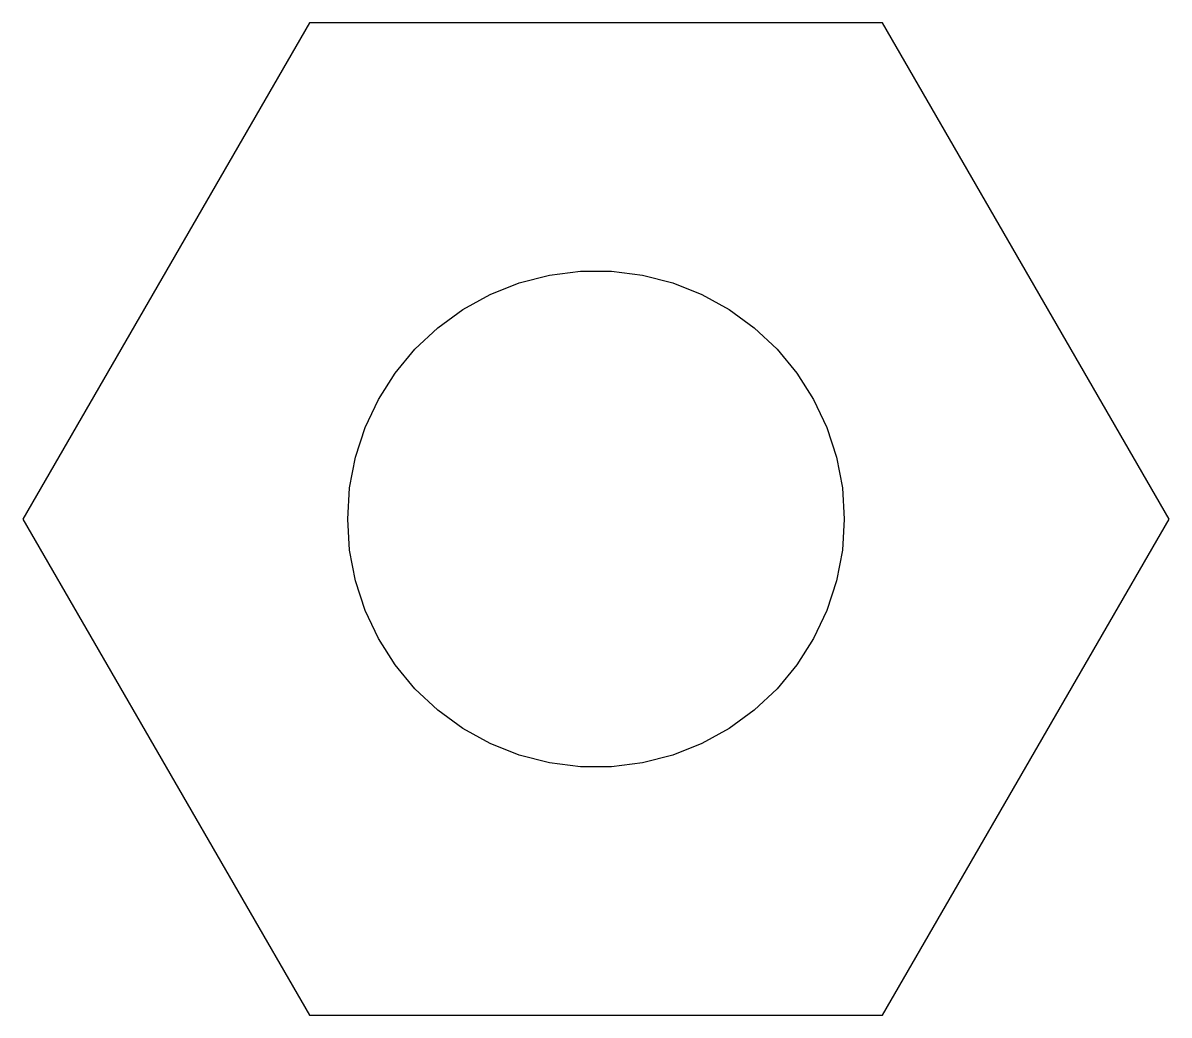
# Model space of a CAD drawing. Header units: metres. Extents: x -1.85 to 1.85, y -1.6 to 1.6.
import ezdxf

# ---------------------------------------------------------------- set-up
doc = ezdxf.new("R2010")
doc.units = ezdxf.units.M

msp = doc.modelspace()

# ---------------------------------------------------------------- linework, layer by layer
for p, q in [((-0.9232, 1.599), (-1.8464, 0)), ((0.9232, 1.599), (-0.9232, 1.599)), ((1.8464, 0), (0.9232, 1.599)), ((-0.2472, 0.7608), (-0.1499, 0.7858)), ((-0.1499, 0.7858), (-0.0502, 0.7984)), ((-0.0502, 0.7984), (0.0502, 0.7984)), ((0.0502, 0.7984), (0.1499, 0.7858)), ((0.1499, 0.7858), (0.2472, 0.7608)), ((-0.3406, 0.7238), (-0.2472, 0.7608)), ((0.2472, 0.7608), (0.3406, 0.7238)), ((-0.4286, 0.6755), (-0.3406, 0.7238)), ((0.3406, 0.7238), (0.4286, 0.6755)), ((-0.5099, 0.6164), (-0.4286, 0.6755)), ((0.4286, 0.6755), (0.5099, 0.6164)), ((-0.5832, 0.5476), (-0.5099, 0.6164)), ((0.5099, 0.6164), (0.5832, 0.5476)), ((-0.6472, 0.4702), (-0.5832, 0.5476)), ((0.5832, 0.5476), (0.6472, 0.4702)), ((-0.701, 0.3854), (-0.6472, 0.4702)), ((0.6472, 0.4702), (0.701, 0.3854)), ((-0.7438, 0.2945), (-0.701, 0.3854)), ((0.701, 0.3854), (0.7438, 0.2945)), ((-0.7749, 0.1989), (-0.7438, 0.2945)), ((0.7438, 0.2945), (0.7749, 0.1989)), ((-0.7937, 0.1003), (-0.7749, 0.1989)), ((0.7749, 0.1989), (0.7937, 0.1003)), ((-0.8, 0), (-0.7937, 0.1003)), ((0.7937, 0.1003), (0.8, 0)), ((-1.8464, 0), (-0.9232, -1.599)), ((-0.7937, -0.1003), (-0.8, 0)), ((0.8, 0), (0.7937, -0.1003)), ((0.9232, -1.599), (1.8464, 0)), ((-0.7749, -0.1989), (-0.7937, -0.1003)), ((0.7937, -0.1003), (0.7749, -0.1989)), ((-0.7438, -0.2945), (-0.7749, -0.1989)), ((0.7749, -0.1989), (0.7438, -0.2945)), ((-0.701, -0.3854), (-0.7438, -0.2945)), ((0.7438, -0.2945), (0.701, -0.3854)), ((-0.6472, -0.4702), (-0.701, -0.3854)), ((0.701, -0.3854), (0.6472, -0.4702)), ((-0.5832, -0.5476), (-0.6472, -0.4702)), ((0.6472, -0.4702), (0.5832, -0.5476)), ((-0.5099, -0.6164), (-0.5832, -0.5476)), ((0.5832, -0.5476), (0.5099, -0.6164)), ((-0.4286, -0.6755), (-0.5099, -0.6164)), ((0.5099, -0.6164), (0.4286, -0.6755)), ((-0.3406, -0.7238), (-0.4286, -0.6755)), ((0.4286, -0.6755), (0.3406, -0.7238)), ((-0.2472, -0.7608), (-0.3406, -0.7238)), ((0.3406, -0.7238), (0.2472, -0.7608)), ((-0.1499, -0.7858), (-0.2472, -0.7608)), ((0.2472, -0.7608), (0.1499, -0.7858)), ((-0.0502, -0.7984), (-0.1499, -0.7858)), ((0.0502, -0.7984), (-0.0502, -0.7984)), ((0.1499, -0.7858), (0.0502, -0.7984)), ((-0.9232, -1.599), (0.9232, -1.599))]:
    msp.add_line(p, q)

doc.saveas('drawing.dxf')
